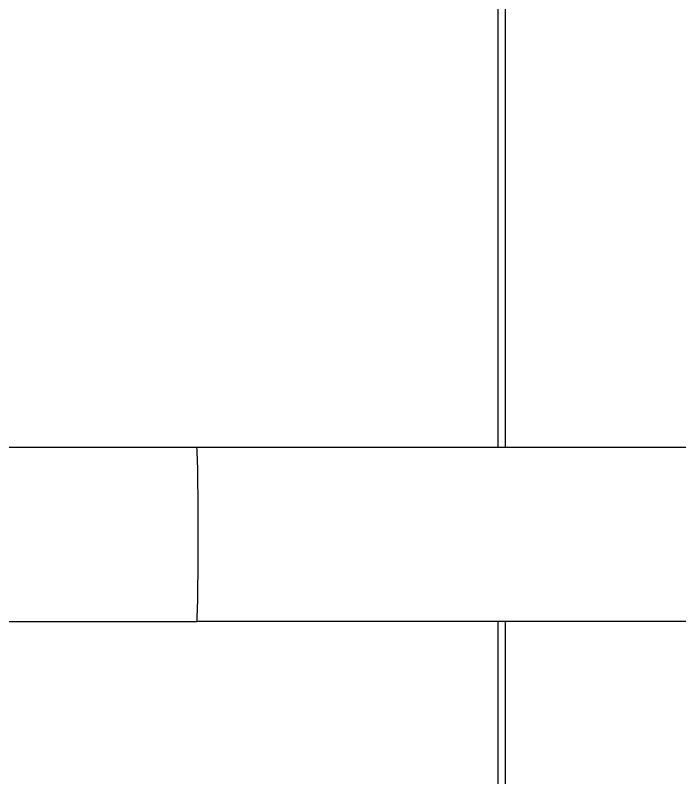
# Model space of a CAD drawing. Header units: millimetres. Extents: x -33000 to 294000, y 0 to 42408.
# Drawn here: x 94494.7 to 94567.2, y 17637.4 to 17720.7 of the extents above; entities that cross this region are included whole.
import ezdxf

# ---------------------------------------------------------------- set-up
doc = ezdxf.new("R2010")
doc.units = ezdxf.units.MM
doc.header["$LTSCALE"] = 50
doc.layers.add('arch', color=8, linetype='Continuous')

msp = doc.modelspace()

# ---------------------------------------------------------------- linework, layer by layer
at = {"layer": 'arch'}
for p, q in [((94547.364, 17673.454), (94547.364, 17790.183)), ((94548.173, 17673.456), (94548.173, 17790.193)), ((94514.474, 17673.456), (94454.529, 17673.456)), ((94754.438, 17673.456), (94514.474, 17673.456)), ((94454.529, 17654.456), (94514.474, 17654.456)), ((94754.438, 17654.456), (94514.474, 17654.456)), ((94547.364, 17537.728), (94547.364, 17654.457)), ((94548.173, 17537.72), (94548.173, 17654.457))]:
    msp.add_line(p, q, dxfattribs=at)
msp.add_ellipse((94514.474, 17663.956), major_axis=(0, 9.5), ratio=0.017452, start_param=3.141593, end_param=6.283185, dxfattribs=at)

doc.saveas('drawing.dxf')
